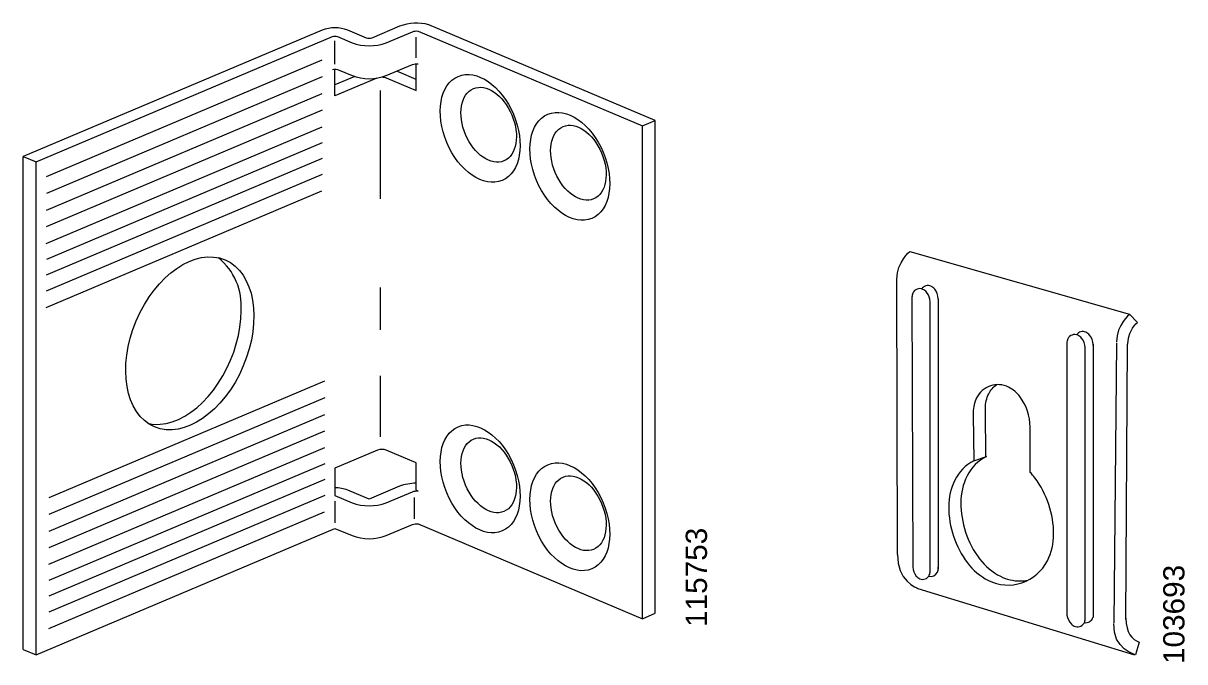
# Model space of a CAD drawing. Header units: metres. Extents: x -0.7 to 7.4, y 0 to 11.2.
# Drawn here: x -0.344 to -0.2405, y 0.7514 to 0.8083 of the extents above; entities that cross this region are included whole.
import ezdxf

# ---------------------------------------------------------------- set-up
doc = ezdxf.new("R2010")
doc.units = ezdxf.units.M
doc.header["$MEASUREMENT"] = 0
doc.layers.add('PDF3_Geometry_Num_Penna__7', color=7, linetype='Continuous', lineweight=18)
doc.layers.add('PDF3_Text_Num_Penna__7', color=7, linetype='Continuous', lineweight=18)
doc.styles.add('GENERATED_STYLE_1', font='Arial.ttf')

msp = doc.modelspace()

# ---------------------------------------------------------------- linework, layer by layer
at = {"layer": 'PDF3_Geometry_Num_Penna__7', "color": 7, "linetype": 'Continuous', "lineweight": 18, "flags": 128}
for points in [[(-0.316207720149514, 0.7633201373428732), (-0.314686895149514, 0.7626770234539842, 0.1789565217391752), (-0.3116443279272918, 0.7626769528984287), (-0.3093145834828473, 0.7636626140095398, -0.1228620723956943), (-0.3087869690384029, 0.7637204695650954), (-0.2888247209828473, 0.7552849884539843), (-0.2876829909828473, 0.7557650837317621), (-0.2876829909828473, 0.7996397031762066), (-0.3078403604272918, 0.8081578753984288, 0.1485801007060849), (-0.3104547259828473, 0.8080181753984288), (-0.3129361648717363, 0.8069693670650955, -0.1781033153441727), (-0.3133937529272918, 0.8069693317873177), (-0.3150673307050696, 0.8076762984539843, 0.1791183878579794), (-0.3173480390384029, 0.8076760867873176), (-0.3439732362606251, 0.7964252978984286)], [(-0.343973095149514, 0.752552477620651), (-0.3428314004272918, 0.7520694190095398), (-0.3428314004272918, 0.7959419217873176), (-0.3164365670939585, 0.807098166231762, -0.1770833333318477), (-0.3159792965384029, 0.8070979898428732), (-0.3146870715384029, 0.8065515370650954, 0.1793043478261611), (-0.3116443279272918, 0.8065514312317621), (-0.3093145834828473, 0.8075356812317621, -0.1214008048242396), (-0.3087873218161807, 0.8075935720650955), (-0.2888246857050696, 0.7991565387317621)], [(-0.3164364965384032, 0.8041731092873183, -0.1759259259229473), (-0.3159792965384029, 0.8041731092873177), (-0.3146870715384029, 0.8036248926206511, 0.1791304347827079), (-0.3116443279272918, 0.803625527620651), (-0.3093145834828473, 0.8046111887317621, -0.1234039576710371), (-0.3087873218161807, 0.8046683387317621)], [(-0.3119978112606251, 0.8035043837317618, -0.08996379451817828), (-0.3116443279272918, 0.8034398253984287), (-0.3089819493161807, 0.8023137234539843), (-0.3089819493161807, 0.8046762762317621)], [(-0.3328289157050696, 0.7726568598428731), (-0.3328088073717362, 0.7726526265095399), (-0.3323032768161807, 0.7725834820650954), (-0.3317794018161807, 0.7725863042873176), (-0.3312403573717362, 0.7726617987317621), (-0.3306935518161807, 0.7728067903984287), (-0.3301418073717363, 0.7730226903984287), (-0.3295925323717362, 0.7733070292873176), (-0.3290496073717362, 0.7736552209539843), (-0.3285169129272918, 0.7740640903984287), (-0.3280029157050696, 0.7745325792873177), (-0.3275079684828474, 0.7750568070650954), (-0.3270391268161807, 0.7756265431762066), (-0.3266016823717363, 0.7762410820650955), (-0.3261977518161807, 0.7768916042873176), (-0.3258326268161807, 0.7775756403984287), (-0.3255080712606251, 0.7782836653984287), (-0.3252290240384029, 0.7790107403984288), (-0.3249961907050696, 0.7797498098428732), (-0.3248127462606251, 0.7804938181762066), (-0.3246804545939585, 0.7812353570650954), (-0.3246014323717362, 0.781969487620651), (-0.3245753268161807, 0.7826863320650954, 0.2495451003879711), (-0.3265923337606251, 0.7874120373428731)], [(-0.2631973204272918, 0.7834470620650954), (-0.2631973204272918, 0.7834650537317621, 0.01545655381741586), (-0.2631980259828474, 0.7834989203984288, 0.1618557936750049), (-0.2635156670939585, 0.7843462573428732, 0.1160111072269181), (-0.2638456907050696, 0.7846015273428731, 0.4137957359901268), (-0.2647345495939585, 0.7842678701206509, 0.1066064330788282), (-0.2648153357050695, 0.7838928673428731), (-0.2648153357050695, 0.7838600590095398)], [(-0.2624766307050695, 0.7837180306762065), (-0.2624766307050695, 0.7837356695650954, 0.01578163373136706), (-0.2624773362606286, 0.7837688306762063, 0.1624466839789487), (-0.2627944482050684, 0.7846164145650963, 0.1165046497830074), (-0.2631251420939583, 0.7848724606762068, 0.3623474689774936), (-0.2639679505610072, 0.7846361683336611)], [(-0.2648158295939585, 0.7839193962317621), (-0.2647318684828474, 0.7598938184539843, 0.1624105200474205), (-0.2644301729272927, 0.7590787959539835, 0.117002801235817), (-0.2641167298717365, 0.7588368609539838, 0.413657723702448), (-0.263273222434242, 0.7591526588038953, 0.1085712435146584), (-0.2631965443161806, 0.7595090790095399)], [(-0.2493942195939585, 0.7794104728984288, 0.1622297281724658), (-0.2497132365384029, 0.7802607026206511, 0.117314949175388), (-0.2500432601495141, 0.7805166781762065, 0.4139918449113281), (-0.250936246538403, 0.7801823153984287, 0.1059368974335016), (-0.2510175618161807, 0.779817155120651), (-0.2510175618161807, 0.7556737495650954)], [(-0.2486748704272918, 0.7795877084539843, 0.01809452080292524), (-0.2486727537606251, 0.7796476806762065, 0.015454228207157), (-0.2486734945939585, 0.7796812298428731, 0.1619225512616141), (-0.248992511538403, 0.7805313184539843, 0.1168147643796543), (-0.2493225704272918, 0.7807872940095398, 0.361600440284077), (-0.2501630454627394, 0.7805533763967758)], [(-0.2510175618161807, 0.7557795123428731, 0.01937382878897335), (-0.2510196784828473, 0.7557265956762065, 0.03656653364177223), (-0.2510106473717362, 0.7556010773428732, 0.1629337026267494), (-0.2506131020939585, 0.7548078212317622, 0.1164798179087098), (-0.2502664979272918, 0.754593367620651, 0.4146620902720041), (-0.2494341893161807, 0.7550093631762065, 0.05472932966965989), (-0.2493955954272918, 0.7551788728984288), (-0.2493955954272918, 0.7794397534539842)], [(-0.2486748704272918, 0.7797094873428733), (-0.2486748704272918, 0.755538565120651, -0.05406050242436729), (-0.2487134643161807, 0.7553693728984288)], [(-0.2593215979272918, 0.7693347515095398, 0.1564235491276495), (-0.2609904132050696, 0.7676251198428733, 0.1164433017357883), (-0.261548507649514, 0.7652605915095398, 0.1622940456326485), (-0.2598783165384029, 0.7602503709539843, 0.1164424048555358), (-0.2580131451495141, 0.7586940565095399, 0.4144418198374682), (-0.252756615149514, 0.7604460567873177, 0.1162899076925017), (-0.2521985207050695, 0.7628104440095398, 0.1621865676659759), (-0.2538687118161807, 0.7678209820650954, 0.02992466130220171), (-0.2542848837606251, 0.7683105317873177), (-0.2542972662606252, 0.7723364670650954, 0.1622902853640324), (-0.2552019648717362, 0.7750491517873177, 0.1161709983090949), (-0.2562113679272918, 0.7758921495650954, 0.4143282244272539), (-0.259057720149514, 0.7749430362317621, 0.1161821015816014), (-0.2593594862606252, 0.7736628409539843, 0.01321351977705659), (-0.2593547590384029, 0.7734428487317621), (-0.2593216684828474, 0.7693347867873176), (-0.2581716129272918, 0.7697309562317621, 0.1609690687770343), (-0.2599093257050696, 0.767985835120651, 0.1164768875884687), (-0.2604674554272918, 0.7656216242873176, 0.1623312841077238), (-0.2587972643161807, 0.7606110862317621, 0.1164315856130601), (-0.2569320929272919, 0.7590544190095398, 0.1164780769526585), (-0.2551798457050696, 0.7586402578984289, 0.04369836047475364), (-0.254495104038403, 0.758700582898429)], [(-0.2582405457050696, 0.7696951140095399), (-0.2582737068161807, 0.7738035640095399, -0.01316897545377989), (-0.2582784340384029, 0.7740228506762066, -0.1161978351451336), (-0.257976632649514, 0.775303575120651, -0.1289577860574554), (-0.2572655737606251, 0.7761129884539842)], [(-0.316207720149514, 0.7662460762317621), (-0.314686895149514, 0.7656029623428732, 0.1791304347826674), (-0.3116443279272918, 0.7656030328984288), (-0.3093145834828473, 0.7665879884539843, -0.1243492141817031), (-0.3087868632050696, 0.7666456323428732), (-0.3089819493161807, 0.7667292406762065), (-0.3089819493161807, 0.7691655945650955), (-0.3116443632050696, 0.7702902501206509, 0.1794163807241882), (-0.312405340149514, 0.7702900737317621), (-0.3162075790384029, 0.7686835237317621)], [(-0.3089819493161807, 0.7673355598428732, 0.09398485842487712), (-0.3104547259828473, 0.7670709765095398), (-0.313166387649514, 0.7659237784539843), (-0.3150675070939585, 0.7667291701206509, 0.09584573708988417), (-0.3162075437606251, 0.7669275017873177)], [(-0.2633144779272918, 0.7590778434539843, 0.3765203237087389), (-0.2625503612606251, 0.7594233892873177, 0.1086009197316571), (-0.2624727501495125, 0.7597796948428732)]]:
    msp.add_lwpolyline(points, format="xyb", dxfattribs=at)
for points in [[(-0.3089819493161807, 0.8052240342873176), (-0.3089819493161807, 0.8070535398428731)], [(-0.316207720149514, 0.804638035120651), (-0.316207720149514, 0.8067106045650954)], [(-0.3173673359828473, 0.8050021723428732), (-0.3419365443161807, 0.7946188640095398)], [(-0.3124795645939584, 0.8034075109539842), (-0.316207720149514, 0.8018320053984288), (-0.316207720149514, 0.8042125498428733)], [(-0.3105026332050695, 0.8039214376206509), (-0.3107418165384029, 0.804008573731762)], [(-0.3089819493161807, 0.803278958731762), (-0.3105027743161807, 0.8039213670650954)], [(-0.3173439115384029, 0.8035235395650955), (-0.3419131198717362, 0.793140231231762)], [(-0.3144493345939585, 0.8035383562317621), (-0.3162075790384029, 0.8027957590095399)], [(-0.3173673359828473, 0.8019932248428732), (-0.3419365443161807, 0.7916099165095398)], [(-0.312170072649514, 0.8022929448428732), (-0.312170072649514, 0.7926504698428732)], [(-0.3173617973717363, 0.8005490584539843), (-0.3419310057050696, 0.7901653973428732)], [(-0.317378342649514, 0.7990466484539843), (-0.3419475509828473, 0.7886636928984287)], [(-0.2888247209828473, 0.7552850942873177), (-0.2888247209828473, 0.7991565387317621), (-0.2876831320939585, 0.7996398442873177)], [(-0.3173442290384029, 0.7976437923428731), (-0.3419130845939585, 0.7872604840095397)], [(-0.343973095149514, 0.7525524070650954), (-0.343973095149514, 0.7964252626206509), (-0.3428315062606251, 0.7959419570650954)], [(-0.3173601040384029, 0.7962407951206509), (-0.3419289595939585, 0.7858571340095398)], [(-0.3173566468161807, 0.7948296840095398), (-0.3419255023717362, 0.7844470812317621)], [(-0.3173962637606251, 0.7933513687317622), (-0.3419654720939584, 0.782967707620651)], [(-0.2649951465384029, 0.7879729540095399), (-0.2454293854272918, 0.7823824845650954)], [(-0.2660912270939584, 0.7610052095650954), (-0.2661635465384029, 0.7855059790095398)], [(-0.312170072649514, 0.7847715309539843), (-0.312170072649514, 0.781008097620651)], [(-0.2631973204272918, 0.7594294217873176), (-0.2631973204272918, 0.7834821634539844)], [(-0.2624766307050695, 0.7837517915095399), (-0.2624766307050695, 0.7596986970650954)], [(-0.2447155748717363, 0.7816355834539843), (-0.2454288915384029, 0.7823824140095398)], [(-0.2466092154272918, 0.7798507395650954), (-0.2468476932050696, 0.7549157006762065)], [(-0.2457768715384029, 0.7552208887317621), (-0.2456114187606251, 0.7797202470650955)], [(-0.3171320332050696, 0.7764271723428732), (-0.3417008887606252, 0.7660438640095398)], [(-0.312170072649514, 0.7768929448428732), (-0.312170072649514, 0.7714838031762066)], [(-0.3171089615384029, 0.7749485395650955), (-0.3416781698717363, 0.7645655840095399)], [(-0.3171320332050696, 0.7734182248428731), (-0.3417008887606252, 0.7630349165095399)], [(-0.3171265298717362, 0.7719740584539843), (-0.3416953854272918, 0.7615903973428731)], [(-0.3171430398717363, 0.7705021284539842), (-0.3417118954272918, 0.7601184673428732)], [(-0.3171089615384029, 0.7690687923428732), (-0.3416781698717363, 0.7586854840095398)], [(-0.316207720149514, 0.7686834531762066), (-0.316207720149514, 0.7662461115095399)], [(-0.3171248012606251, 0.7676656187317621), (-0.3416940095939585, 0.7572830159539843)], [(-0.3171213440384029, 0.7662546840095398), (-0.3416905523717362, 0.7558720812317621)], [(-0.316207720149514, 0.7657470367873177), (-0.316207720149514, 0.7638194590095398)], [(-0.3091593965384029, 0.7660603740095399), (-0.3091593965384029, 0.7641652517873176)], [(-0.3171606082050696, 0.764776368731762), (-0.3417298165384029, 0.7543937659539842)], [(-0.3428314004272918, 0.7520694895650955), (-0.3162076143161807, 0.7633202784539843)], [(-0.2647324682050696, 0.7599296606762065), (-0.2647324682050696, 0.7599148440095399)], [(-0.2642984104272918, 0.7579829623428732), (-0.2449975854272918, 0.7520693484539843)], [(-0.2445915734828474, 0.7531870190095399), (-0.2448963734828474, 0.7520694190095398)]]:
    msp.add_lwpolyline(points, dxfattribs=at)
at = {"layer": 'PDF3_Geometry_Num_Penna__7', "color": 7, "linetype": 'Continuous', "lineweight": 18}
for centre, radius, start, end in [((-0.2502524909713704, 0.7793770066790388), 0.0008590122612647799, 355.9769207577509, 359.9803493656239), ((-0.2637933381934795, 0.7597714823258171), 0.001320049330337636, 1.713362399858118, 4.120652169385474), ((-0.2493370905721866, 0.7555905755748473), 0.0006707130359073776, 258.9887014423956, 341.5091259673283)]:
    msp.add_arc(centre, radius, start, end, dxfattribs=at)
for centre, major_axis, ratio in [((-0.3032770765335341, 0.7989275731115948), (-0.001959619803844958, 0.004634147013446665), 0.6410532874552017), ((-0.3025164174621451, 0.7992499771322384), (-0.001360866072877942, 0.003221435224255331), 0.6407346531517921), ((-0.2952899958609483, 0.7955521710928514), (-0.001958831790640991, 0.004635956640841044), 0.6409065983781976), ((-0.2945291868456567, 0.7958741328282698), (-0.001361427793622527, 0.003220718952808288), 0.6407402131805847), ((-0.3291390747026099, 0.7797922836875598), (0.00314101620145596, 0.007431521591311107), 0.6408891590377562), ((-0.303277058432103, 0.7677299601195264), (-0.001958103729964022, 0.004636320821939211), 0.6408705882028967), ((-0.3025163803005296, 0.7680510615505692), (-0.001360998848645767, 0.003221453381904272), 0.6406895914213468), ((-0.2952901981370791, 0.7643537939652378), (-0.001958346828877133, 0.004635346451615008), 0.6410343871047145), ((-0.2945291935028694, 0.764674774975506), (-0.001361420292509297, 0.003220484759896225), 0.6408043190830014)]:
    msp.add_ellipse(centre, major_axis=major_axis, ratio=ratio, dxfattribs=at)
for points in [[(-0.2661635465384029, 0.7855059790095398), (-0.2661635465384029, 0.787064551231762), (-0.2649951465384032, 0.7879729540095397), (-0.264995146538403, 0.7879729540095397)], [(-0.2454288915384029, 0.7823824140095398), (-0.2454288915384029, 0.7823824140095398), (-0.2465979970939584, 0.7814733056762065), (-0.2465979970939584, 0.7799154390095402)], [(-0.2455915220939585, 0.7797203528984288), (-0.2455915220939585, 0.7806287556762065), (-0.2451015137606251, 0.781377350120651), (-0.2447155748717362, 0.7816355834539842)], [(-0.2510177382050696, 0.7798066070650954), (-0.2510135048717362, 0.7798066070650954), (-0.251020976824974, 0.7797946126206514), (-0.251017032649514, 0.7797946126206514)], [(-0.2493934787606251, 0.7793767120650954), (-0.2493934787606251, 0.7793880009539841), (-0.2493934787606251, 0.7793996426206509), (-0.2493941843161807, 0.779410578731762)], [(-0.2660912270939584, 0.7610052095650954), (-0.2662436270939584, 0.7587177984539842), (-0.264298410427292, 0.7579829623428729), (-0.2642984104272918, 0.7579829623428729)], [(-0.2647324682050696, 0.7599148440095399), (-0.2647324682050696, 0.7599046134539843), (-0.2647317626495139, 0.7598933245650953), (-0.2647317626495139, 0.7598830940095399)], [(-0.2631965443161807, 0.7595090790095399), (-0.2631965443161807, 0.7595200151206509), (-0.2631965443161807, 0.7595302456762064), (-0.2631972498717363, 0.7595411817873174)], [(-0.262472750149514, 0.7597796948428731), (-0.262472750149514, 0.7597899253984287), (-0.262472750149514, 0.7598008615095398), (-0.2624738084828473, 0.7598117976206513)], [(-0.2457603262606252, 0.7553216773428731), (-0.2457603262606252, 0.7540008773428732), (-0.2452008207050696, 0.7534413717873177), (-0.2445915734828474, 0.7531870190095401)], [(-0.2448963734828474, 0.7520694190095398), (-0.2448963734828474, 0.7520694190095398), (-0.2469798790384029, 0.7525777717873174), (-0.2468274790384029, 0.7548644773428731)]]:
    msp.add_open_spline(points, degree=3, dxfattribs=at)

# ---------------------------------------------------------------- texts
at = {"layer": 'PDF3_Text_Num_Penna__7', "color": 7, "linetype": 'Continuous', "lineweight": 18, "char_height": 0.00189391599093967, "attachment_point": 7, "rotation": 90, "style": 'GENERATED_STYLE_1'}
for s, insert in [('\\A1;115753', (-0.2830469936081229, 0.7545486001206511)), ('\\A1;103693', (-0.2405200563643349, 0.7512476584539843))]:
    msp.add_mtext(s, dxfattribs=dict(at, insert=insert))

doc.saveas('drawing.dxf')
